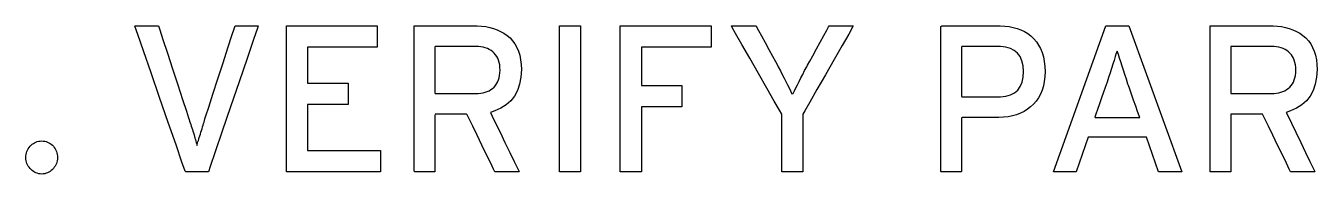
# Model space of a CAD drawing. Extents: x 1 to 47.7, y 0.2 to 33.3.
# Drawn here: x 16.038 to 18.367, y 25.846 to 26.112 of the extents above; entities that cross this region are included whole.
import ezdxf

# ---------------------------------------------------------------- set-up
doc = ezdxf.new("R2010")
doc.units = 0
doc.header["$MEASUREMENT"] = 0
doc.layers.add('4_0_____DWG', color=7, linetype='CONTINUOUS')

msp = doc.modelspace()

# ---------------------------------------------------------------- linework, layer by layer
at = {"layer": '4_0_____DWG'}
for points in [[(16.3673, 25.85), (16.3657, 25.85), (16.3616, 25.85), (16.3557, 25.85), (16.3488, 25.85), (16.3416, 25.85), (16.335, 25.85), (16.3296, 25.85), (16.3263, 25.85), (16.3252, 25.8513), (16.3196, 25.8675), (16.3089, 25.8982), (16.295, 25.9384), (16.2794, 25.9833), (16.2639, 26.0279), (16.2501, 26.0674), (16.2399, 26.097), (16.2348, 26.1116), (16.2354, 26.1124), (16.239, 26.1124), (16.2446, 26.1124), (16.2516, 26.1124), (16.259, 26.1124), (16.266, 26.1124), (16.272, 26.1124), (16.276, 26.1124), (16.2774, 26.1123), (16.2798, 26.1051), (16.2854, 26.0877), (16.2934, 26.0634), (16.3026, 26.0353), (16.312, 26.0065), (16.3206, 25.9801), (16.3275, 25.9592), (16.3315, 25.947), (16.3325, 25.9438), (16.3335, 25.941), (16.3344, 25.9381), (16.3354, 25.9352), (16.3364, 25.9323), (16.3374, 25.9292), (16.3384, 25.9261), (16.3395, 25.923), (16.3405, 25.9198), (16.3415, 25.9166), (16.3423, 25.9135), (16.3431, 25.9106), (16.3439, 25.9079), (16.3446, 25.9053), (16.3452, 25.9029), (16.3458, 25.9007), (16.3464, 25.8986), (16.3468, 25.8974), (16.3473, 25.8993), (16.3479, 25.9015), (16.3485, 25.9037), (16.3492, 25.9062), (16.35, 25.9088), (16.3509, 25.9116), (16.3518, 25.9146), (16.3529, 25.9178), (16.3539, 25.921), (16.3548, 25.9243), (16.3558, 25.9275), (16.3567, 25.9306), (16.3576, 25.9336), (16.3585, 25.9366), (16.3594, 25.9395), (16.3603, 25.9424), (16.3611, 25.9452), (16.3629, 25.9506), (16.368, 25.9663), (16.3755, 25.9895), (16.3844, 26.0171), (16.3937, 26.0459), (16.4025, 26.073), (16.4096, 26.095), (16.4141, 26.109), (16.4154, 26.1124), (16.4177, 26.1124), (16.4224, 26.1124), (16.4288, 26.1124), (16.436, 26.1124), (16.4432, 26.1124), (16.4496, 26.1124), (16.4545, 26.1124), (16.4571, 26.1124), (16.456, 26.1083), (16.4489, 26.0877), (16.4373, 26.054), (16.4229, 26.012), (16.4073, 25.9667), (16.3923, 25.923), (16.3795, 25.8857), (16.3706, 25.8597)], [(16.9318, 26.0339), (16.9308, 26.02), (16.9284, 26.0074), (16.9245, 25.9961), (16.9192, 25.9862), (16.9125, 25.9775), (16.9043, 25.9702), (16.8947, 25.9642), (16.8836, 25.9595), (16.8761, 25.9567), (16.8793, 25.9501), (16.8853, 25.9375), (16.8933, 25.9211), (16.9021, 25.9028), (16.911, 25.8845), (16.9188, 25.8684), (16.9246, 25.8563), (16.9275, 25.8503), (16.9268, 25.85), (16.9231, 25.85), (16.9173, 25.85), (16.9102, 25.85), (16.9026, 25.85), (16.8953, 25.85), (16.8892, 25.85), (16.8851, 25.85), (16.8837, 25.85), (16.8815, 25.8545), (16.8763, 25.8653), (16.869, 25.8804), (16.8605, 25.8978), (16.8519, 25.9157), (16.8439, 25.9321), (16.8376, 25.945), (16.834, 25.9526), (16.8329, 25.9538), (16.829, 25.9538), (16.8221, 25.9538), (16.8132, 25.9538), (16.8033, 25.9538), (16.7936, 25.9538), (16.7851, 25.9538), (16.7789, 25.9538), (16.776, 25.9538), (16.7759, 25.9512), (16.7759, 25.942), (16.7759, 25.9279), (16.7759, 25.9109), (16.7759, 25.8929), (16.7759, 25.8759), (16.7759, 25.8619), (16.7759, 25.8526), (16.7759, 25.85), (16.774, 25.85), (16.77, 25.85), (16.7645, 25.85), (16.7582, 25.85), (16.7518, 25.85), (16.7459, 25.85), (16.7414, 25.85), (16.7389, 25.85), (16.7386, 25.853), (16.7386, 25.8722), (16.7386, 25.9049), (16.7386, 25.9463), (16.7386, 25.9915), (16.7386, 26.0356), (16.7386, 26.0737), (16.7386, 26.1009), (16.7386, 26.1123), (16.7421, 26.1124), (16.7526, 26.1124), (16.768, 26.1124), (16.7865, 26.1124), (16.8057, 26.1124), (16.8237, 26.1124), (16.8385, 26.1124), (16.8478, 26.1124), (16.8522, 26.1124), (16.86, 26.112), (16.8675, 26.1111), (16.8746, 26.1097), (16.8815, 26.1078), (16.888, 26.1054), (16.8943, 26.1025), (16.9002, 26.0991), (16.9059, 26.0952), (16.9112, 26.0908), (16.9159, 26.0857), (16.9201, 26.08), (16.9236, 26.0738), (16.9264, 26.067), (16.9287, 26.0596), (16.9303, 26.0516), (16.9314, 26.0431)], [(17.4393, 25.9537), (17.4393, 25.9498), (17.4393, 25.9396), (17.4393, 25.9248), (17.4393, 25.9076), (17.4393, 25.8897), (17.4393, 25.8731), (17.4393, 25.8597), (17.4393, 25.8516), (17.4391, 25.85), (17.4368, 25.85), (17.4323, 25.85), (17.4265, 25.85), (17.42, 25.85), (17.4135, 25.85), (17.4078, 25.85), (17.4035, 25.85), (17.4014, 25.85), (17.4013, 25.8521), (17.4013, 25.8608), (17.4013, 25.8745), (17.4013, 25.8913), (17.4013, 25.9093), (17.4013, 25.9264), (17.4013, 25.9408), (17.4013, 25.9506), (17.4012, 25.9539), (17.3973, 25.9608), (17.3878, 25.9772), (17.3746, 26.0002), (17.3593, 26.0268), (17.3436, 26.0542), (17.3292, 26.0792), (17.3179, 26.099), (17.3112, 26.1106), (17.3105, 26.1124), (17.3135, 26.1124), (17.3189, 26.1124), (17.3259, 26.1124), (17.3335, 26.1124), (17.3411, 26.1124), (17.3477, 26.1124), (17.3525, 26.1124), (17.3548, 26.1124), (17.3558, 26.1106), (17.3593, 26.1041), (17.3647, 26.0943), (17.3712, 26.0825), (17.378, 26.0699), (17.3845, 26.0581), (17.3898, 26.0483), (17.3934, 26.0418), (17.395, 26.0387), (17.3987, 26.0318), (17.4022, 26.0251), (17.4055, 26.0186), (17.4086, 26.0124), (17.4116, 26.0065), (17.4144, 26.0008), (17.4171, 25.9954), (17.4195, 25.9902), (17.4218, 25.9906), (17.4242, 25.9957), (17.4268, 26.001), (17.4295, 26.0066), (17.4325, 26.0125), (17.4356, 26.0187), (17.439, 26.0252), (17.4425, 26.0319), (17.4463, 26.039), (17.4479, 26.0419), (17.4516, 26.0487), (17.4572, 26.0588), (17.4638, 26.0709), (17.4706, 26.0834), (17.4771, 26.0952), (17.4824, 26.1048), (17.4857, 26.1109), (17.4866, 26.1124), (17.4891, 26.1124), (17.494, 26.1124), (17.5007, 26.1124), (17.5082, 26.1124), (17.5157, 26.1124), (17.5224, 26.1124), (17.5275, 26.1124), (17.5302, 26.1124), (17.5291, 26.1099), (17.5219, 26.0975), (17.5102, 26.0771), (17.4956, 26.0517), (17.4799, 26.0243), (17.4647, 25.9978), (17.4517, 25.9753), (17.4427, 25.9596)], [(17.876, 26.0303), (17.8756, 26.0211), (17.8746, 26.0124), (17.873, 26.0043), (17.8707, 25.9967), (17.8678, 25.9896), (17.8643, 25.9831), (17.8601, 25.9771), (17.8554, 25.9716), (17.85, 25.9667), (17.8443, 25.9623), (17.8382, 25.9585), (17.8316, 25.9553), (17.8247, 25.9526), (17.8173, 25.9506), (17.8095, 25.9491), (17.8014, 25.9481), (17.7928, 25.9478), (17.7898, 25.9478), (17.7835, 25.9478), (17.7742, 25.9478), (17.7631, 25.9478), (17.7515, 25.9478), (17.7407, 25.9478), (17.7319, 25.9478), (17.7265, 25.9478), (17.7253, 25.9473), (17.7253, 25.9414), (17.7253, 25.9299), (17.7253, 25.9148), (17.7253, 25.8979), (17.7253, 25.8812), (17.7253, 25.8664), (17.7253, 25.8554), (17.7253, 25.8502), (17.7245, 25.85), (17.7212, 25.85), (17.7161, 25.85), (17.7099, 25.85), (17.7034, 25.85), (17.6973, 25.85), (17.6922, 25.85), (17.6889, 25.85), (17.688, 25.8505), (17.688, 25.8645), (17.688, 25.8939), (17.688, 25.9336), (17.688, 25.9786), (17.688, 26.0239), (17.688, 26.0645), (17.688, 26.0953), (17.688, 26.1112), (17.6899, 26.1124), (17.6985, 26.1124), (17.7126, 26.1124), (17.7299, 26.1124), (17.7484, 26.1124), (17.7662, 26.1124), (17.7811, 26.1124), (17.7911, 26.1124), (17.7953, 26.1124), (17.8035, 26.112), (17.8113, 26.1112), (17.8187, 26.1097), (17.8258, 26.1077), (17.8325, 26.1052), (17.8389, 26.1021), (17.8448, 26.0985), (17.8504, 26.0943), (17.8557, 26.0894), (17.8604, 26.084), (17.8645, 26.078), (17.8679, 26.0715), (17.8708, 26.0643), (17.873, 26.0567), (17.8746, 26.0484), (17.8756, 26.0396)], [(18.3668, 26.0339), (18.3658, 26.02), (18.3634, 26.0074), (18.3595, 25.9961), (18.3542, 25.9862), (18.3475, 25.9775), (18.3393, 25.9702), (18.3297, 25.9642), (18.3186, 25.9595), (18.311, 25.9567), (18.3143, 25.9501), (18.3203, 25.9375), (18.3283, 25.9211), (18.3371, 25.9028), (18.346, 25.8845), (18.3538, 25.8684), (18.3596, 25.8563), (18.3625, 25.8503), (18.3618, 25.85), (18.3581, 25.85), (18.3523, 25.85), (18.3452, 25.85), (18.3376, 25.85), (18.3303, 25.85), (18.3242, 25.85), (18.3201, 25.85), (18.3187, 25.85), (18.3165, 25.8545), (18.3113, 25.8653), (18.304, 25.8804), (18.2955, 25.8978), (18.2869, 25.9157), (18.2789, 25.9321), (18.2726, 25.945), (18.2689, 25.9526), (18.2679, 25.9538), (18.264, 25.9538), (18.2571, 25.9538), (18.2481, 25.9538), (18.2383, 25.9538), (18.2286, 25.9538), (18.2201, 25.9538), (18.2139, 25.9538), (18.211, 25.9538), (18.2109, 25.9512), (18.2109, 25.942), (18.2109, 25.9279), (18.2109, 25.9109), (18.2109, 25.8929), (18.2109, 25.8759), (18.2109, 25.8619), (18.2109, 25.8526), (18.2109, 25.85), (18.209, 25.85), (18.205, 25.85), (18.1995, 25.85), (18.1932, 25.85), (18.1867, 25.85), (18.1809, 25.85), (18.1764, 25.85), (18.1739, 25.85), (18.1736, 25.853), (18.1736, 25.8722), (18.1736, 25.9049), (18.1736, 25.9463), (18.1736, 25.9915), (18.1736, 26.0356), (18.1736, 26.0737), (18.1736, 26.1009), (18.1736, 26.1123), (18.1771, 26.1124), (18.1875, 26.1124), (18.203, 26.1124), (18.2214, 26.1124), (18.2407, 26.1124), (18.2587, 26.1124), (18.2735, 26.1124), (18.2828, 26.1124), (18.2872, 26.1124), (18.295, 26.112), (18.3025, 26.1111), (18.3096, 26.1097), (18.3165, 26.1078), (18.323, 26.1054), (18.3293, 26.1025), (18.3352, 26.0991), (18.3409, 26.0952), (18.3462, 26.0908), (18.3509, 26.0857), (18.3551, 26.08), (18.3586, 26.0738), (18.3614, 26.067), (18.3637, 26.0596), (18.3653, 26.0516), (18.3664, 26.0431)], [(16.8933, 26.0328), (16.8931, 26.0377), (16.8926, 26.0422), (16.8917, 26.0465), (16.8905, 26.0505), (16.889, 26.0541), (16.8873, 26.0575), (16.8852, 26.0605), (16.8828, 26.0633), (16.88, 26.0658), (16.877, 26.0681), (16.8738, 26.0701), (16.8703, 26.0718), (16.8666, 26.0731), (16.8627, 26.0741), (16.8585, 26.0749), (16.8541, 26.0753), (16.85, 26.0754), (16.8464, 26.0754), (16.8381, 26.0754), (16.8268, 26.0754), (16.8139, 26.0754), (16.8009, 26.0754), (16.7893, 26.0754), (16.7806, 26.0754), (16.7762, 26.0754), (16.7759, 26.0737), (16.7759, 26.0663), (16.7759, 26.0547), (16.7759, 26.0406), (16.7759, 26.0256), (16.7759, 26.0115), (16.7759, 25.9999), (16.7759, 25.9925), (16.7762, 25.9908), (16.7806, 25.9908), (16.7893, 25.9908), (16.8009, 25.9908), (16.8139, 25.9908), (16.8268, 25.9908), (16.8381, 25.9908), (16.8464, 25.9908), (16.85, 25.9908), (16.854, 25.9909), (16.8583, 25.9913), (16.8625, 25.992), (16.8664, 25.993), (16.87, 25.9943), (16.8735, 25.9958), (16.8767, 25.9977), (16.8797, 25.9999), (16.8824, 26.0023), (16.8849, 26.005), (16.8871, 26.0081), (16.8889, 26.0114), (16.8904, 26.0151), (16.8916, 26.0191), (16.8925, 26.0233), (16.8931, 26.0279)], [(17.8372, 26.0303), (17.8364, 26.0405), (17.8343, 26.0495), (17.8309, 26.0571), (17.8263, 26.0634), (17.8205, 26.0684), (17.8135, 26.072), (17.8052, 26.0744), (17.7957, 26.0754), (17.7918, 26.0754), (17.7852, 26.0754), (17.7752, 26.0754), (17.7632, 26.0754), (17.7508, 26.0754), (17.7395, 26.0754), (17.7306, 26.0754), (17.7258, 26.0754), (17.7253, 26.074), (17.7253, 26.0664), (17.7253, 26.0538), (17.7253, 26.0383), (17.7253, 26.0218), (17.7253, 26.0063), (17.7253, 25.9938), (17.7253, 25.9861), (17.7258, 25.9847), (17.7306, 25.9847), (17.7395, 25.9847), (17.7508, 25.9847), (17.7632, 25.9847), (17.7752, 25.9847), (17.7852, 25.9847), (17.7918, 25.9847), (17.7957, 25.9848), (17.8054, 25.9859), (17.8139, 25.9883), (17.821, 25.992), (17.8269, 25.997), (17.8314, 26.0034), (17.8346, 26.011), (17.8366, 26.02)], [(18.0256, 26.0078), (18.0227, 26.0164), (18.0199, 26.0247), (18.0173, 26.0327), (18.0148, 26.0402), (18.0124, 26.0475), (18.0102, 26.0543), (18.0082, 26.0609), (18.0062, 26.0671), (18.0045, 26.0635), (18.0026, 26.0571), (18.0006, 26.0504), (17.9984, 26.0433), (17.996, 26.0358), (17.9934, 26.0279), (17.9907, 26.0197), (17.9878, 26.011), (17.9863, 26.0065), (17.9846, 26.0015), (17.9817, 25.9932), (17.9781, 25.9829), (17.9743, 25.972), (17.9707, 25.9617), (17.9678, 25.9534), (17.9661, 25.9483), (17.9663, 25.9474), (17.972, 25.9474), (17.9825, 25.9474), (17.996, 25.9474), (18.0107, 25.9474), (18.0248, 25.9474), (18.0367, 25.9474), (18.0445, 25.9474), (18.0467, 25.9475), (18.0455, 25.9509), (18.043, 25.9581), (18.0396, 25.9678), (18.0358, 25.9787), (18.032, 25.9895), (18.0288, 25.9988), (18.0265, 26.0053)], [(18.3283, 26.0328), (18.3281, 26.0377), (18.3275, 26.0422), (18.3267, 26.0465), (18.3255, 26.0505), (18.324, 26.0541), (18.3223, 26.0575), (18.3202, 26.0605), (18.3177, 26.0633), (18.315, 26.0658), (18.312, 26.0681), (18.3088, 26.0701), (18.3053, 26.0718), (18.3016, 26.0731), (18.2977, 26.0741), (18.2935, 26.0749), (18.289, 26.0753), (18.285, 26.0754), (18.2813, 26.0754), (18.2731, 26.0754), (18.2618, 26.0754), (18.2489, 26.0754), (18.2359, 26.0754), (18.2243, 26.0754), (18.2156, 26.0754), (18.2112, 26.0754), (18.2109, 26.0737), (18.2109, 26.0663), (18.2109, 26.0547), (18.2109, 26.0406), (18.2109, 26.0256), (18.2109, 26.0115), (18.2109, 25.9999), (18.2109, 25.9925), (18.2112, 25.9908), (18.2156, 25.9908), (18.2243, 25.9908), (18.2359, 25.9908), (18.2489, 25.9908), (18.2618, 25.9908), (18.2731, 25.9908), (18.2813, 25.9908), (18.285, 25.9908), (18.289, 25.9909), (18.2933, 25.9913), (18.2975, 25.992), (18.3014, 25.993), (18.305, 25.9943), (18.3085, 25.9958), (18.3117, 25.9977), (18.3147, 25.9999), (18.3174, 26.0023), (18.3199, 26.005), (18.3221, 26.0081), (18.3239, 26.0114), (18.3254, 26.0151), (18.3266, 26.0191), (18.3275, 26.0233), (18.3281, 26.0279)], [(16.0951, 25.8754), (16.095, 25.8726), (16.0946, 25.8699), (16.0939, 25.8673), (16.0931, 25.8648), (16.0921, 25.8624), (16.0909, 25.8601), (16.0894, 25.858), (16.0878, 25.8559), (16.0859, 25.8539), (16.0839, 25.8521), (16.0818, 25.8506), (16.0796, 25.8492), (16.0772, 25.8481), (16.0748, 25.8472), (16.0722, 25.8465), (16.0694, 25.846), (16.0666, 25.8458), (16.0638, 25.846), (16.0612, 25.8465), (16.0586, 25.8472), (16.0562, 25.8481), (16.0539, 25.8492), (16.0517, 25.8506), (16.0496, 25.8521), (16.0476, 25.8539), (16.0457, 25.8559), (16.0439, 25.858), (16.0423, 25.8601), (16.041, 25.8624), (16.04, 25.8648), (16.0391, 25.8673), (16.0385, 25.8699), (16.0382, 25.8726), (16.038, 25.8754), (16.0382, 25.8784), (16.0385, 25.8812), (16.0391, 25.884), (16.04, 25.8866), (16.041, 25.8891), (16.0423, 25.8914), (16.0439, 25.8937), (16.0457, 25.8958), (16.0476, 25.8978), (16.0496, 25.8995), (16.0517, 25.901), (16.0539, 25.9023), (16.0562, 25.9034), (16.0586, 25.9042), (16.0612, 25.9048), (16.0638, 25.9053), (16.0666, 25.9054), (16.0694, 25.9053), (16.0722, 25.9048), (16.0748, 25.9042), (16.0772, 25.9034), (16.0796, 25.9023), (16.0818, 25.901), (16.0839, 25.8995), (16.0859, 25.8978), (16.0878, 25.8958), (16.0894, 25.8937), (16.0909, 25.8914), (16.0921, 25.8891), (16.0931, 25.8866), (16.0939, 25.884), (16.0946, 25.8812), (16.095, 25.8784)]]:
    msp.add_lwpolyline(points, close=True, dxfattribs=at)
for points in [[(16.5081, 25.85), (16.5081, 26.1124), (16.6718, 26.1124), (16.6718, 26.0743), (16.5461, 26.0743), (16.5461, 26.0091), (16.6192, 26.0091), (16.6192, 25.971), (16.5461, 25.971), (16.5461, 25.8881), (16.6774, 25.8881), (16.6774, 25.85), (16.5081, 25.85)], [(17.0004, 25.85), (17.0004, 26.1124), (17.0385, 26.1124), (17.0385, 25.85), (17.0004, 25.85)], [(17.1482, 26.0739), (17.1482, 26.0051), (17.2212, 26.0051), (17.2212, 25.9666), (17.1482, 25.9666), (17.1482, 25.85), (17.1101, 25.85), (17.1101, 26.1124), (17.2739, 26.1124), (17.2739, 26.0739), (17.1482, 26.0739)], [(18.0808, 25.85), (18.0588, 25.9123), (17.9537, 25.9123), (17.9319, 25.85), (17.8911, 25.85), (17.9855, 26.1124), (18.0273, 26.1124), (18.1229, 25.85), (18.0808, 25.85)]]:
    msp.add_lwpolyline(points, dxfattribs=at)

doc.saveas('drawing.dxf')
